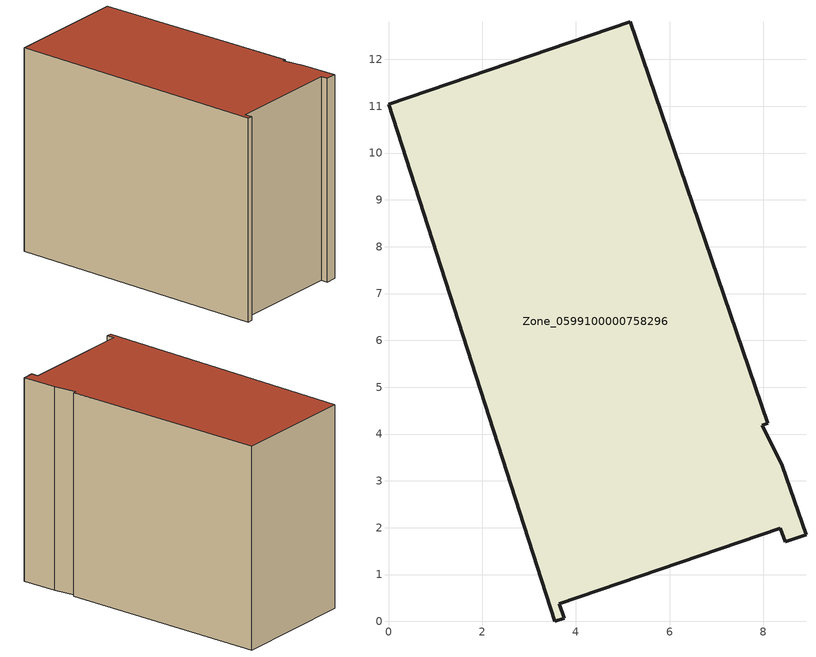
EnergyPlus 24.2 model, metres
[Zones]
Zone_0599100000758296
 floor ground (C_G): 7.98,4.19 8.41,3.32 8.91,1.85 8.47,1.7 8.37,1.99 3.65,0.38 3.75,0.07 3.55,0 0,11.04 5.16,12.8 8.1,4.23 z0
 wall outside (C_F): 8.41,3.32 7.98,4.19 8.1,4.23 5.16,12.8 0,11.04 3.55,0 3.75,0.07 3.65,0.38 8.37,1.99 8.47,1.7 8.91,1.85 8.41,3.32 z0:8.9
 roof outside (C_R): 8.1,4.23 5.16,12.8 0,11.04 3.55,0 3.75,0.07 3.65,0.38 8.37,1.99 8.47,1.7 8.91,1.85 8.41,3.32 7.98,4.19 z8.9
[BUILDING]
Pand.0599100000758296: North Axis=0; Terrain=City; Loads Convergence Tolerance Value=0.04; Temperature Convergence Tolerance Value=0.4; Solar Distribution=FullExterior; Maximum Number of Warmup Days=25; Minimum Number of Warmup Days=1
[Site:Location]
Rotterdam.The.Hague.AP_ZH_NLD Design_Conditions: Latitude=51.96; Longitude=4.45; Time Zone=1; Elevation=-4.5
[SITE:GROUNDTEMPERATURE:BUILDINGSURFACE]
18, 18, 18, 18, 18, 18, 18, 18, 18, 18, 18, 18
[MATERIAL] Thermal Absorptance=0.9; Solar Absorptance=0.7; Visible Absorptance=0.7
Name | Roughness | Thickness | Conductivity | Density | Specific Heat
G.TC.2006-2014 | MediumSmooth | 0.15 | 0.06 | 540 | 1210
F.TC.2006-2014 | Rough | 0.3 | 0.12 | 1920 | 840
R.TC.2006-2014 | MediumRough | 0.2 | 0.08 | 1500 | 1000
[CONSTRUCTION]
C_G: G.TC.2006-2014
C_F: F.TC.2006-2014
C_R: R.TC.2006-2014
[ZONE]
Zone_0599100000758296: Type=1; Multiplier=1; Ceiling Height=Autocalculate; Volume=Autocalculate; Floor Area=autocalculate; Part of Total Floor Area=Yes
[ZONEINFILTRATION:DESIGNFLOWRATE]
Infil_Zone_0599100000758296: Zone or ZoneList or Space or SpaceList=Zone_0599100000758296; Schedule=AlwaysOn; Design Flow Rate Calculation Method=Flow/Area; Flow Rate per Floor Area=0.0015; Constant Term Coefficient=1; Temperature Term Coefficient=0; Velocity Term Coefficient=0; Velocity Squared Term Coefficient=0
[HVACTEMPLATE:ZONE:IDEALLOADSAIRSYSTEM]
Zone_0599100000758296: Maximum Heating Supply Air Temperature=50; Minimum Cooling Supply Air Temperature=13; Maximum Heating Supply Air Humidity Ratio=0.0156; Minimum Cooling Supply Air Humidity Ratio=0.0077; Heating Limit=NoLimit; Cooling Limit=NoLimit; Dehumidification Control Type=ConstantSensibleHeatRatio; Cooling Sensible Heat Ratio=0.7; Dehumidification Setpoint=60; Humidification Control Type=None; Humidification Setpoint=30; Outdoor Air Method=None; Outdoor Air Flow Rate per Person=0.00944; Outdoor Air Flow Rate per Zone Floor Area=0; Outdoor Air Flow Rate per Zone=0; Demand Controlled Ventilation Type=None; Outdoor Air Economizer Type=NoEconomizer; Heat Recovery Type=None; Sensible Heat Recovery Effectiveness=0.7; Latent Heat Recovery Effectiveness=0.65
[ZONECONTROL:THERMOSTAT]
ThermostatControl_Zone_0599100000758296: Zone or ZoneList=Zone_0599100000758296; Control Type Schedule=DualSetpointControlType; Control 1=Thermostat_Zone_0599100000758296; Temperature Difference Between Cutout And Setpoint=0
[THERMOSTATSETPOINT:DUALSETPOINT]
Thermostat_Zone_0599100000758296: Heating Setpoint Temperature Schedule=HeatingSetpoint_Zone_0599100000758296; Cooling Setpoint Temperature Schedule=CoolingSetpoint_Zone_0599100000758296
[SCHEDULE:COMPACT]
HeatingSetpoint_Zone_0599100000758296: Through: 12/31, For: AllDays, Until: 24:00, 21
CoolingSetpoint_Zone_0599100000758296: Through: 12/31, For: AllDays, Until: 24:00, 24
DualSetpointControlType: Through: 12/31, For: AllDays, Until: 24:00, 4
AlwaysOn: Through: 12/31, For: AllDays, Until: 24:00, 1
